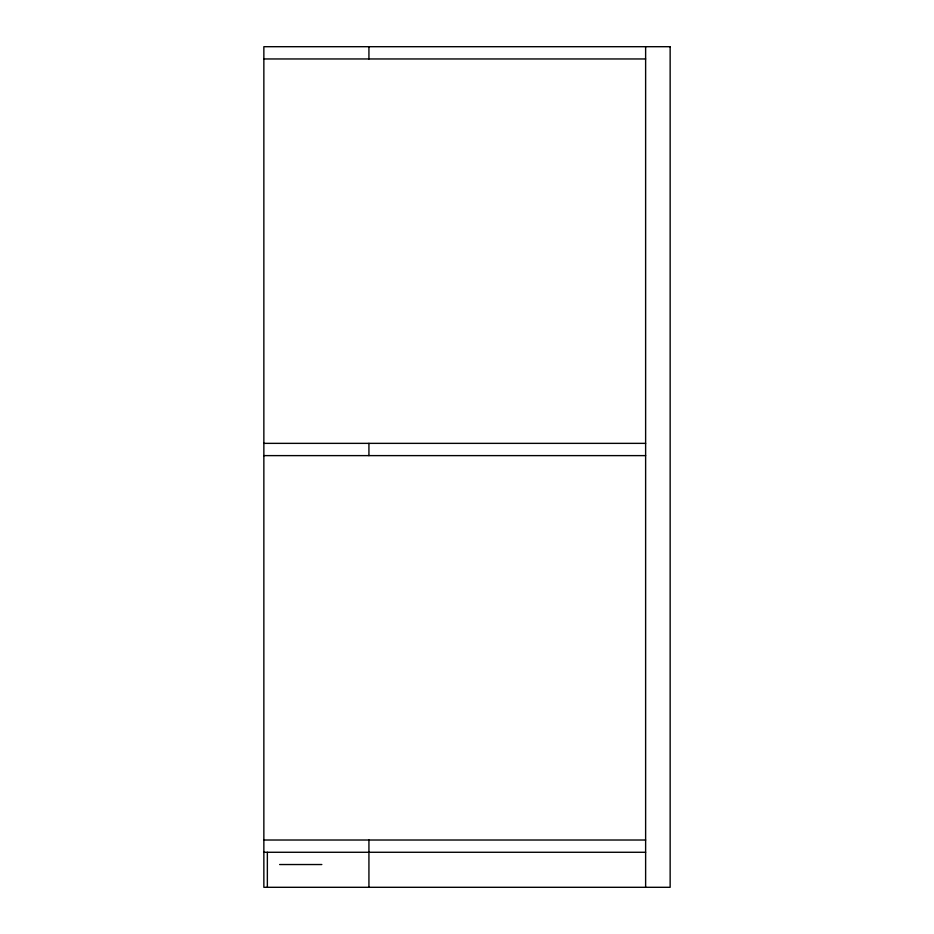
<?xml version="1.0" encoding="UTF-8"?>
<svg xmlns="http://www.w3.org/2000/svg" width="934" height="934" viewBox="0 0 934 934"><rect width="100%" height="100%" fill="white"/><g stroke="black" fill="none" stroke-linecap="round" stroke-linejoin="round"><path stroke-width="1.4" d="M263.855 58.959L645.627 58.959M263.855 443.358L645.627 443.358M263.855 455.617L645.627 455.617M263.855 840.016L645.627 840.016M263.855 852.275L645.627 852.275M279.616 864.534L321.833 864.534M645.627 46.7L645.627 887.3M368.93 46.7L368.93 58.959M368.93 443.358L368.93 455.617M368.93 840.016L368.93 887.3M267.358 852.275L267.358 887.3M670.145 46.7L263.855 46.7L263.855 887.3L670.145 887.3L670.145 46.7"/></g></svg>
